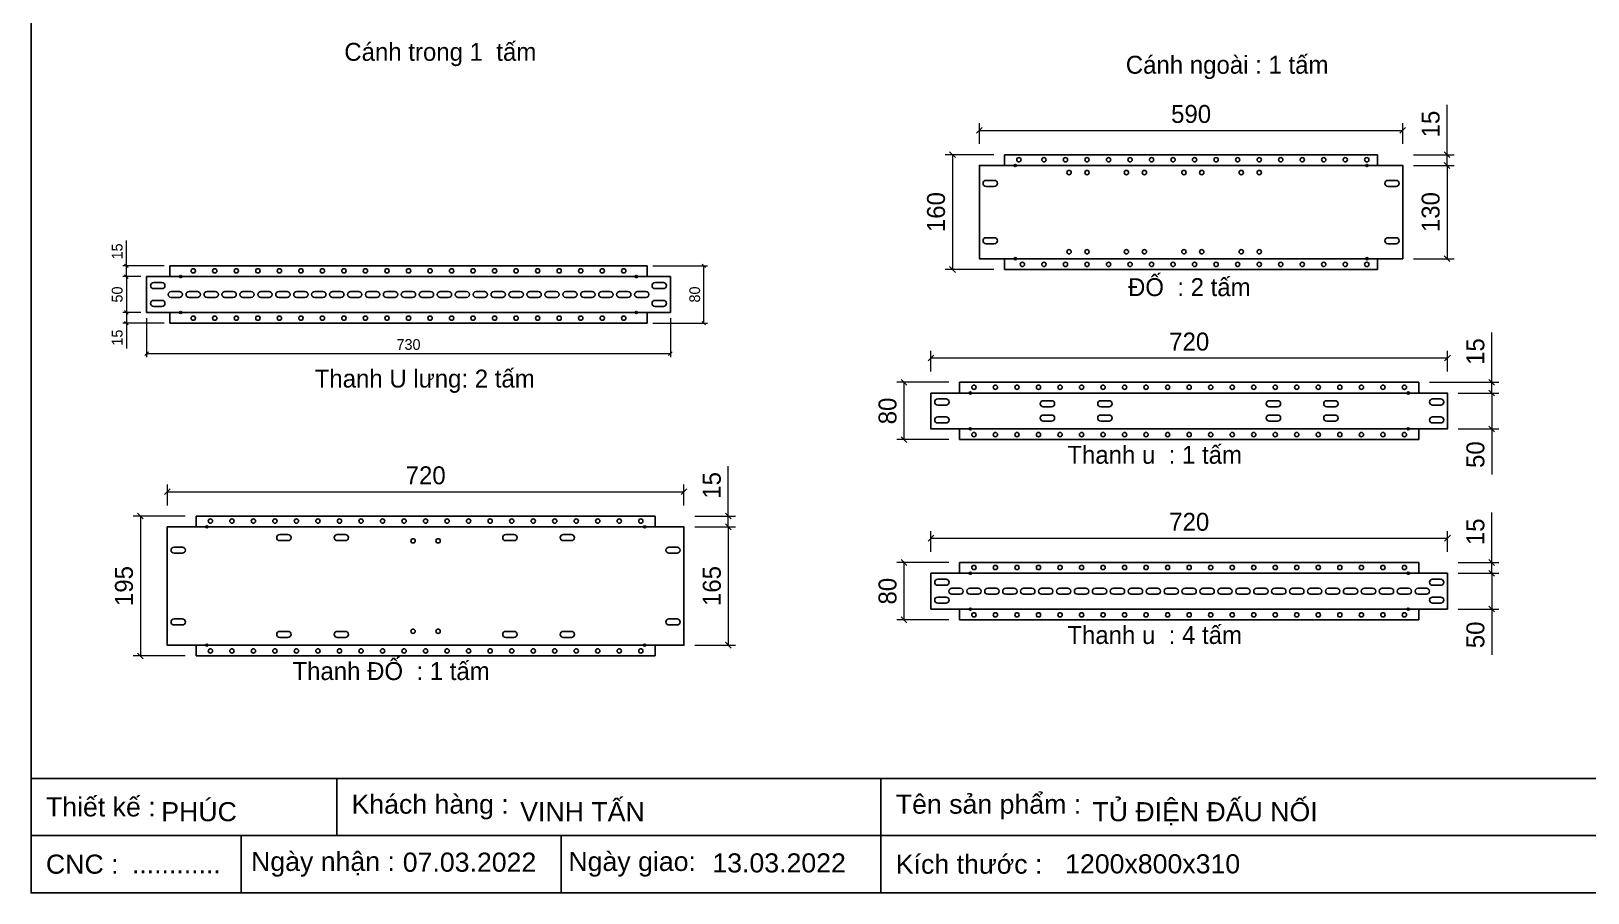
# Model space of a CAD drawing. Header units: millimetres. Extents: x 0 to 3953, y 0 to 2795.
# Drawn here: x 0 to 2170, y 0 to 1202 of the extents above; entities that cross this region are included whole.
import ezdxf

# ---------------------------------------------------------------- set-up
doc = ezdxf.new("R2010")
doc.units = ezdxf.units.MM
doc.layers.add('CNC', color=7, linetype='Continuous')
doc.layers.add('DIM', color=253, linetype='Continuous')
doc.styles.add('Arial', font='arial.ttf')
doc.dimstyles.new('Dim-15', dxfattribs={"dimtxt": 15, "dimasz": 5, "dimexe": 5, "dimexo": 8, "dimgap": 5, "dimtad": 1, "dimdec": 0, "dimtxsty": 'Standard', "dimblk": 'OBLIQUE', "dimcen": 10, "dimclrd": 5, "dimclre": 5, "dimclrt": 3, "dimazin": 3, "dimtfac": 1, "dimtdec": 0, "dimtmove": 0, "dimatfit": 3, "dimldrblk": 'OBLIQUE', "dimlwd": 9, "dimlwe": 9})
doc.dimstyles.new('Dim-25', dxfattribs={"dimtxt": 25, "dimasz": 8, "dimexe": 10, "dimexo": 15, "dimgap": 10, "dimtad": 1, "dimdec": 0, "dimtxsty": 'Standard', "dimblk": 'OBLIQUE', "dimcen": 10, "dimclrd": 5, "dimclre": 5, "dimclrt": 3, "dimazin": 3, "dimtfac": 1, "dimtdec": 0, "dimtmove": 0, "dimatfit": 3, "dimldrblk": 'OBLIQUE', "dimlwd": 9, "dimlwe": 9})

# ---------------------------------------------------------------- blocks, each defined once
blk = doc.blocks.new('KHUNG CHUẨN')
at = {"color": 7}
for p, q in [((19889.2, -28535.2), (16919.2, -28535.2)), ((17239.2, -28535.2), (17239.2, -28595.2)), ((17809.2, -28535.2), (17809.2, -28655.2)), ((18939.2, -28595.2), (16919.2, -28595.2)), ((17139.2, -28595.2), (17139.2, -28655.2)), ((17474.2, -28595.2), (17474.2, -28655.2))]:
    blk.add_line(p, q, dxfattribs=at)
blk.add_lwpolyline([(16919.2, -26555.2), (19889.2, -26555.2), (19889.2, -28655.2), (16919.2, -28655.2)], close=True, dxfattribs=at)
at = {"color": 2, "char_height": 20, "attachment_point": 4, "style": 'Arial'}
for s, insert, width in [('  Thiết kế :', (16919.2, -28565.2), 917.634), ('  Khách hàng :', (17239.2, -28565.2), 917.634), ('  Tên sản phẩm :', (17809.2, -28565.2), 917.634), ('  CNC :', (16919.2, -28625.2), 917.634), ('  Ngày nhận :', (17134, -28625.2), 556.651), ('  Ngày giao:', (17466.3, -28625.2), 556.651), ('  Kích thước :', (17809.2, -28625.2), 917.634)]:
    blk.add_mtext(s, dxfattribs=dict(at, insert=insert, width=width))
at = {"color": 3, "style": 'Arial'}
for tag, p in [('#01', (17055.6, -28580.1)), ('#02', (17431.4, -28580.1)), ('#03', (18030.6, -28580.1)), ('#08', (18751.7, -28580.1)), ('#10', (19064.8, -28580.1)), ('#11', (19060.3, -28625.7)), ('#12', (19806.5, -28628.9)), ('#04', (17024.8, -28634.6)), ('#05', (17308.5, -28633)), ('#06', (17632.7, -28633.7)), ('#07', (18002, -28634.7)), ('#09', (18753.8, -28632.6))]:
    blk.add_attdef(tag, p, '', height=20, dxfattribs=at)
blk = doc.blocks.new('*D12')
at = {"color": 0, "linetype": 'ByBlock', "lineweight": -2}
for p, q in [((163.5, 754.5), (158.5, 749.5)), ((888.5, 749.5), (893.5, 754.5))]:
    blk.add_line(p, q, dxfattribs=at)
at = {"layer": 'Defpoints', "color": 0, "transparency": 16777216}
for p in [(161, 809.4), (891, 809.4), (891, 752)]:
    blk.add_point(p, dxfattribs=at)
at = {"layer": 'DIM', "color": 5, "lineweight": 9, "transparency": 16777216}
for p, q in [((161, 801.4), (161, 747)), ((891, 801.4), (891, 747)), ((161, 752), (891, 752))]:
    blk.add_line(p, q, dxfattribs=at)
at = {"layer": 'DIM', "color": 3, "transparency": 16777216, "insert": (526, 764.6), "char_height": 15, "attachment_point": 5}
blk.add_mtext('730', dxfattribs=at)
blk = doc.blocks.new('_Oblique')
at = {"color": 0, "linetype": 'ByBlock', "lineweight": -2}
blk.add_line((-0.5, -0.5), (0.5, 0.5), dxfattribs=at)
blk = doc.blocks.new('*D13')
at = {"color": 0, "linetype": 'ByBlock', "lineweight": -2}
for p, q in [((940.1, 871.9), (935.1, 876.9)), ((935.1, 796.9), (940.1, 791.9))]:
    blk.add_line(p, q, dxfattribs=at)
at = {"layer": 'Defpoints', "color": 0, "transparency": 16777216}
for p in [(858.5, 874.4), (937.6, 874.4), (858.5, 794.4)]:
    blk.add_point(p, dxfattribs=at)
at = {"layer": 'DIM', "color": 5, "lineweight": 9, "transparency": 16777216}
for p, q in [((866.5, 874.4), (942.6, 874.4)), ((937.6, 794.4), (937.6, 874.4)), ((866.5, 794.4), (942.6, 794.4))]:
    blk.add_line(p, q, dxfattribs=at)
at = {"layer": 'DIM', "color": 3, "transparency": 16777216, "insert": (925, 834.4), "char_height": 15, "attachment_point": 5, "rotation": 90}
blk.add_mtext('80', dxfattribs=at)
blk = doc.blocks.new('*D14')
at = {"color": 0, "linetype": 'ByBlock', "lineweight": -2}
for p, q in [((135.2, 856.9), (130.2, 861.9)), ((130.2, 811.9), (135.2, 806.9))]:
    blk.add_line(p, q, dxfattribs=at)
at = {"layer": 'Defpoints', "color": 0, "transparency": 16777216}
for p in [(161, 859.4), (132.7, 809.4), (161, 809.4)]:
    blk.add_point(p, dxfattribs=at)
at = {"layer": 'DIM', "color": 5, "lineweight": 9, "transparency": 16777216}
for p, q in [((153, 859.4), (127.7, 859.4)), ((132.7, 859.4), (132.7, 809.4)), ((153, 809.4), (127.7, 809.4))]:
    blk.add_line(p, q, dxfattribs=at)
at = {"layer": 'DIM', "color": 3, "transparency": 16777216, "insert": (120, 834.4), "char_height": 15, "attachment_point": 5, "rotation": 90}
blk.add_mtext('50', dxfattribs=at)
blk = doc.blocks.new('*D15')
at = {"color": 0, "linetype": 'ByBlock', "lineweight": -2}
for p, q in [((135.2, 806.9), (130.2, 811.9)), ((130.2, 796.9), (135.2, 791.9))]:
    blk.add_line(p, q, dxfattribs=at)
at = {"layer": 'Defpoints', "color": 0, "transparency": 16777216}
for p in [(161, 809.4), (132.7, 794.4), (193.5, 794.4)]:
    blk.add_point(p, dxfattribs=at)
at = {"layer": 'DIM', "color": 5, "lineweight": 9, "transparency": 16777216}
for p, q in [((153, 809.4), (127.7, 809.4)), ((132.7, 809.4), (132.7, 794.4)), ((185.5, 794.4), (127.7, 794.4)), ((132.7, 794.4), (132.7, 759.2))]:
    blk.add_line(p, q, dxfattribs=at)
at = {"layer": 'DIM', "color": 3, "transparency": 16777216, "insert": (120, 774.3), "char_height": 15, "attachment_point": 5, "rotation": 90}
blk.add_mtext('15', dxfattribs=at)
blk = doc.blocks.new('*D16')
at = {"color": 0, "linetype": 'ByBlock', "lineweight": -2}
for p, q in [((135.2, 871.9), (130.2, 876.9)), ((130.2, 861.9), (135.2, 856.9))]:
    blk.add_line(p, q, dxfattribs=at)
at = {"layer": 'Defpoints', "color": 0, "transparency": 16777216}
for p in [(132.7, 874.4), (193.5, 874.4), (161, 859.4)]:
    blk.add_point(p, dxfattribs=at)
at = {"layer": 'DIM', "color": 5, "lineweight": 9, "transparency": 16777216}
for p, q in [((132.7, 874.4), (132.7, 909.6)), ((185.5, 874.4), (127.7, 874.4)), ((132.7, 859.4), (132.7, 874.4)), ((153, 859.4), (127.7, 859.4))]:
    blk.add_line(p, q, dxfattribs=at)
at = {"layer": 'DIM', "color": 3, "transparency": 16777216, "insert": (120, 894.5), "char_height": 15, "attachment_point": 5, "rotation": 90}
blk.add_mtext('15', dxfattribs=at)
blk = doc.blocks.new('ovan8.5x20')
at = {"layer": 'CNC', "color": 2, "lineweight": -3}
for p, q in [((5.7, 4.2), (-5.8, 4.2)), ((-5.8, -4.2), (5.7, -4.2))]:
    blk.add_line(p, q, dxfattribs=at)
for centre, start, end in [((-5.8, 0), 90, 270), ((5.7, 0), 270, 90)]:
    blk.add_arc(centre, 4.25, start, end, dxfattribs=at)
blk = doc.blocks.new('f3daunguoc')
at = {"layer": 'CNC', "color": 2, "lineweight": -3}
blk.add_circle((0, 0), 1.5, dxfattribs=at)
blk = doc.blocks.new('*D17')
at = {"color": 0, "linetype": 'ByBlock', "lineweight": -2}
for p, q in [((1220.6, 708), (1212.6, 716)), ((1212.6, 636), (1220.6, 628))]:
    blk.add_line(p, q, dxfattribs=at)
at = {"layer": 'Defpoints', "color": 0, "transparency": 16777216}
for p in [(1294.1, 712), (1216.6, 632), (1294.1, 632)]:
    blk.add_point(p, dxfattribs=at)
at = {"layer": 'DIM', "color": 5, "lineweight": 9, "transparency": 16777216}
for p, q in [((1279.1, 712), (1206.6, 712)), ((1216.6, 712), (1216.6, 632)), ((1279.1, 632), (1206.6, 632))]:
    blk.add_line(p, q, dxfattribs=at)
at = {"layer": 'DIM', "color": 3, "transparency": 16777216, "insert": (1193.8, 672), "char_height": 25, "attachment_point": 5, "rotation": 90}
blk.add_mtext('80', dxfattribs=at)
blk = doc.blocks.new('*D18')
at = {"color": 0, "linetype": 'ByBlock', "lineweight": -2}
for p, q in [((1258.2, 749.9), (1250.2, 741.9)), ((1970.2, 741.9), (1978.2, 749.9))]:
    blk.add_line(p, q, dxfattribs=at)
at = {"layer": 'Defpoints', "color": 0, "transparency": 16777216}
for p in [(1974.2, 745.9), (1254.2, 712), (1974.2, 712)]:
    blk.add_point(p, dxfattribs=at)
at = {"layer": 'DIM', "color": 5, "lineweight": 9, "transparency": 16777216}
for p, q in [((1254.2, 727), (1254.2, 755.9)), ((1254.2, 745.9), (1974.2, 745.9)), ((1974.2, 727), (1974.2, 755.9))]:
    blk.add_line(p, q, dxfattribs=at)
at = {"layer": 'DIM', "color": 3, "transparency": 16777216, "insert": (1614.2, 768.6), "char_height": 25, "attachment_point": 5}
blk.add_mtext('720', dxfattribs=at)
blk = doc.blocks.new('*D19')
at = {"color": 0, "linetype": 'ByBlock', "lineweight": -2}
for p, q in [((2031.9, 716), (2039.9, 708)), ((2039.9, 693), (2031.9, 701))]:
    blk.add_line(p, q, dxfattribs=at)
at = {"layer": 'Defpoints', "color": 0, "transparency": 16777216}
for p in [(1934.3, 712), (1974.2, 697), (2035.9, 712)]:
    blk.add_point(p, dxfattribs=at)
at = {"layer": 'DIM', "color": 5, "lineweight": 9, "transparency": 16777216}
for p, q in [((2035.9, 712), (2035.9, 781.6)), ((1949.3, 712), (2045.9, 712)), ((1989.2, 697), (2045.9, 697)), ((2035.9, 697), (2035.9, 712)), ((2035.9, 697), (2035.9, 689))]:
    blk.add_line(p, q, dxfattribs=at)
at = {"layer": 'DIM', "color": 3, "transparency": 16777216, "insert": (2013.2, 754.8), "char_height": 25, "attachment_point": 5, "rotation": 90}
blk.add_mtext('15', dxfattribs=at)
blk = doc.blocks.new('*D20')
at = {"color": 0, "linetype": 'ByBlock', "lineweight": -2}
for p, q in [((2039.9, 693), (2031.9, 701)), ((2031.9, 651), (2039.9, 643))]:
    blk.add_line(p, q, dxfattribs=at)
at = {"layer": 'Defpoints', "color": 0, "transparency": 16777216}
for p in [(1974.2, 697), (1974.2, 647), (2035.9, 647)]:
    blk.add_point(p, dxfattribs=at)
at = {"layer": 'DIM', "color": 5, "lineweight": 9, "transparency": 16777216}
for p, q in [((1989.2, 697), (2045.9, 697)), ((2035.9, 697), (2035.9, 647)), ((1989.2, 647), (2045.9, 647)), ((2035.9, 647), (2035.9, 583.2))]:
    blk.add_line(p, q, dxfattribs=at)
at = {"layer": 'DIM', "color": 3, "transparency": 16777216, "insert": (2013.2, 611.1), "char_height": 25, "attachment_point": 5, "rotation": 90}
blk.add_mtext('50', dxfattribs=at)
blk = doc.blocks.new('*D21')
at = {"color": 0, "linetype": 'ByBlock', "lineweight": -2}
for p, q in [((1220.6, 456.7), (1212.6, 464.7)), ((1212.6, 384.7), (1220.6, 376.7))]:
    blk.add_line(p, q, dxfattribs=at)
at = {"layer": 'Defpoints', "color": 0, "transparency": 16777216}
for p in [(1294.1, 460.7), (1216.6, 380.7), (1294.1, 380.7)]:
    blk.add_point(p, dxfattribs=at)
at = {"layer": 'DIM', "color": 5, "lineweight": 9, "transparency": 16777216}
for p, q in [((1279.1, 460.7), (1206.6, 460.7)), ((1216.6, 460.7), (1216.6, 380.7)), ((1279.1, 380.7), (1206.6, 380.7))]:
    blk.add_line(p, q, dxfattribs=at)
at = {"layer": 'DIM', "color": 3, "transparency": 16777216, "insert": (1193.8, 420.7), "char_height": 25, "attachment_point": 5, "rotation": 90}
blk.add_mtext('80', dxfattribs=at)
blk = doc.blocks.new('*D22')
at = {"color": 0, "linetype": 'ByBlock', "lineweight": -2}
for p, q in [((1258.2, 498.6), (1250.2, 490.6)), ((1970.2, 490.6), (1978.2, 498.6))]:
    blk.add_line(p, q, dxfattribs=at)
at = {"layer": 'Defpoints', "color": 0, "transparency": 16777216}
for p in [(1974.2, 494.6), (1254.2, 460.7), (1974.2, 460.7)]:
    blk.add_point(p, dxfattribs=at)
at = {"layer": 'DIM', "color": 5, "lineweight": 9, "transparency": 16777216}
for p, q in [((1254.2, 475.7), (1254.2, 504.6)), ((1974.2, 475.7), (1974.2, 504.6)), ((1254.2, 494.6), (1974.2, 494.6))]:
    blk.add_line(p, q, dxfattribs=at)
at = {"layer": 'DIM', "color": 3, "transparency": 16777216, "insert": (1614.2, 517.3), "char_height": 25, "attachment_point": 5}
blk.add_mtext('720', dxfattribs=at)
blk = doc.blocks.new('*D23')
at = {"color": 0, "linetype": 'ByBlock', "lineweight": -2}
for p, q in [((2031.9, 464.7), (2039.9, 456.7)), ((2039.9, 441.7), (2031.9, 449.7))]:
    blk.add_line(p, q, dxfattribs=at)
at = {"layer": 'Defpoints', "color": 0, "transparency": 16777216}
for p in [(1974.2, 460.7), (2035.9, 460.7), (1974.2, 445.7)]:
    blk.add_point(p, dxfattribs=at)
at = {"layer": 'DIM', "color": 5, "lineweight": 9, "transparency": 16777216}
for p, q in [((2035.9, 460.7), (2035.9, 530.3)), ((1989.2, 460.7), (2045.9, 460.7)), ((2035.9, 445.7), (2035.9, 460.7)), ((1989.2, 445.7), (2045.9, 445.7)), ((2035.9, 445.7), (2035.9, 437.7))]:
    blk.add_line(p, q, dxfattribs=at)
at = {"layer": 'DIM', "color": 3, "transparency": 16777216, "insert": (2013.2, 503.5), "char_height": 25, "attachment_point": 5, "rotation": 90}
blk.add_mtext('15', dxfattribs=at)
blk = doc.blocks.new('*D24')
at = {"color": 0, "linetype": 'ByBlock', "lineweight": -2}
for p, q in [((2039.9, 441.7), (2031.9, 449.7)), ((2031.9, 399.7), (2039.9, 391.7))]:
    blk.add_line(p, q, dxfattribs=at)
at = {"layer": 'Defpoints', "color": 0, "transparency": 16777216}
for p in [(1974.2, 445.7), (1974.2, 395.7), (2035.9, 395.7)]:
    blk.add_point(p, dxfattribs=at)
at = {"layer": 'DIM', "color": 5, "lineweight": 9, "transparency": 16777216}
for p, q in [((1989.2, 445.7), (2045.9, 445.7)), ((2035.9, 445.7), (2035.9, 395.7)), ((1989.2, 395.7), (2045.9, 395.7)), ((2035.9, 395.7), (2035.9, 331.9))]:
    blk.add_line(p, q, dxfattribs=at)
at = {"layer": 'DIM', "color": 3, "transparency": 16777216, "insert": (2013.2, 359.8), "char_height": 25, "attachment_point": 5, "rotation": 90}
blk.add_mtext('50', dxfattribs=at)
blk = doc.blocks.new('*D25')
at = {"color": 0, "linetype": 'ByBlock', "lineweight": -2}
for p, q in [((156.3, 521.4), (148.3, 529.4)), ((148.3, 334.4), (156.3, 326.4))]:
    blk.add_line(p, q, dxfattribs=at)
at = {"layer": 'Defpoints', "color": 0, "transparency": 16777216}
for p in [(229.8, 525.4), (152.3, 330.4), (229.8, 330.4)]:
    blk.add_point(p, dxfattribs=at)
at = {"layer": 'DIM', "color": 5, "lineweight": 9, "transparency": 16777216}
for p, q in [((214.8, 525.4), (142.3, 525.4)), ((152.3, 525.4), (152.3, 330.4)), ((214.8, 330.4), (142.3, 330.4))]:
    blk.add_line(p, q, dxfattribs=at)
at = {"layer": 'DIM', "color": 3, "transparency": 16777216, "insert": (129.5, 427.9), "char_height": 25, "attachment_point": 5, "rotation": 90}
blk.add_mtext('195', dxfattribs=at)
blk = doc.blocks.new('*D26')
at = {"color": 0, "linetype": 'ByBlock', "lineweight": -2}
for p, q in [((193.9, 563.3), (185.9, 555.3)), ((905.9, 555.3), (913.9, 563.3))]:
    blk.add_line(p, q, dxfattribs=at)
at = {"layer": 'Defpoints', "color": 0, "transparency": 16777216}
for p in [(909.9, 559.3), (189.9, 525.4), (909.9, 525.4)]:
    blk.add_point(p, dxfattribs=at)
at = {"layer": 'DIM', "color": 5, "lineweight": 9, "transparency": 16777216}
for p, q in [((189.9, 540.4), (189.9, 569.3)), ((909.9, 540.4), (909.9, 569.3)), ((189.9, 559.3), (909.9, 559.3))]:
    blk.add_line(p, q, dxfattribs=at)
at = {"layer": 'DIM', "color": 3, "transparency": 16777216, "insert": (549.9, 582.1), "char_height": 25, "attachment_point": 5}
blk.add_mtext('720', dxfattribs=at)
blk = doc.blocks.new('*D27')
at = {"color": 0, "linetype": 'ByBlock', "lineweight": -2}
for p, q in [((967.7, 529.4), (975.7, 521.4)), ((975.7, 506.4), (967.7, 514.4))]:
    blk.add_line(p, q, dxfattribs=at)
at = {"layer": 'Defpoints', "color": 0, "transparency": 16777216}
for p in [(909.9, 525.4), (971.7, 525.4), (909.9, 510.4)]:
    blk.add_point(p, dxfattribs=at)
at = {"layer": 'DIM', "color": 5, "lineweight": 9, "transparency": 16777216}
for p, q in [((971.7, 525.4), (971.7, 595)), ((924.9, 525.4), (981.7, 525.4)), ((971.7, 510.4), (971.7, 525.4)), ((924.9, 510.4), (981.7, 510.4)), ((971.7, 510.4), (971.7, 502.4))]:
    blk.add_line(p, q, dxfattribs=at)
at = {"layer": 'DIM', "color": 3, "transparency": 16777216, "insert": (948.9, 568.2), "char_height": 25, "attachment_point": 5, "rotation": 90}
blk.add_mtext('15', dxfattribs=at)
blk = doc.blocks.new('*D28')
at = {"color": 0, "linetype": 'ByBlock', "lineweight": -2}
for p, q in [((975.7, 506.4), (967.7, 514.4)), ((967.7, 349.4), (975.7, 341.4))]:
    blk.add_line(p, q, dxfattribs=at)
at = {"layer": 'Defpoints', "color": 0, "transparency": 16777216}
for p in [(909.9, 510.4), (909.9, 345.4), (971.7, 345.4)]:
    blk.add_point(p, dxfattribs=at)
at = {"layer": 'DIM', "color": 5, "lineweight": 9, "transparency": 16777216}
for p, q in [((924.9, 510.4), (981.7, 510.4)), ((971.7, 510.4), (971.7, 345.4)), ((924.9, 345.4), (981.7, 345.4))]:
    blk.add_line(p, q, dxfattribs=at)
at = {"layer": 'DIM', "color": 3, "transparency": 16777216, "insert": (948.9, 427.9), "char_height": 25, "attachment_point": 5, "rotation": 90}
blk.add_mtext('165', dxfattribs=at)
blk = doc.blocks.new('*D29')
at = {"color": 0, "linetype": 'ByBlock', "lineweight": -2}
for p, q in [((1288.2, 1025.3), (1280.2, 1033.3)), ((1280.2, 873.3), (1288.2, 865.3))]:
    blk.add_line(p, q, dxfattribs=at)
at = {"layer": 'Defpoints', "color": 0, "transparency": 16777216}
for p in [(1356.7, 1029.3), (1284.2, 869.3), (1356.7, 869.3)]:
    blk.add_point(p, dxfattribs=at)
at = {"layer": 'DIM', "color": 5, "lineweight": 9, "transparency": 16777216}
for p, q in [((1341.7, 1029.3), (1274.2, 1029.3)), ((1284.2, 1029.3), (1284.2, 869.3)), ((1341.7, 869.3), (1274.2, 869.3))]:
    blk.add_line(p, q, dxfattribs=at)
at = {"layer": 'DIM', "color": 3, "transparency": 16777216, "insert": (1261.4, 949.3), "char_height": 25, "attachment_point": 5, "rotation": 90}
blk.add_mtext('160', dxfattribs=at)
blk = doc.blocks.new('*D30')
at = {"color": 0, "linetype": 'ByBlock', "lineweight": -2}
for p, q in [((1325.8, 1067.2), (1317.8, 1059.2)), ((1907.8, 1059.2), (1915.8, 1067.2))]:
    blk.add_line(p, q, dxfattribs=at)
at = {"layer": 'Defpoints', "color": 0, "transparency": 16777216}
for p in [(1911.8, 1063.2), (1321.8, 1029.3), (1911.8, 1029.3)]:
    blk.add_point(p, dxfattribs=at)
at = {"layer": 'DIM', "color": 5, "lineweight": 9, "transparency": 16777216}
for p, q in [((1321.8, 1044.3), (1321.8, 1073.2)), ((1911.8, 1044.3), (1911.8, 1073.2)), ((1321.8, 1063.2), (1911.8, 1063.2))]:
    blk.add_line(p, q, dxfattribs=at)
at = {"layer": 'DIM', "color": 3, "transparency": 16777216, "insert": (1616.8, 1086), "char_height": 25, "attachment_point": 5}
blk.add_mtext('590', dxfattribs=at)
blk = doc.blocks.new('*D31')
at = {"color": 0, "linetype": 'ByBlock', "lineweight": -2}
for p, q in [((1969.6, 1033.3), (1977.6, 1025.3)), ((1977.6, 1010.3), (1969.6, 1018.3))]:
    blk.add_line(p, q, dxfattribs=at)
at = {"layer": 'Defpoints', "color": 0, "transparency": 16777216}
for p in [(1911.8, 1029.3), (1973.6, 1029.3), (1911.8, 1014.3)]:
    blk.add_point(p, dxfattribs=at)
at = {"layer": 'DIM', "color": 5, "lineweight": 9, "transparency": 16777216}
for p, q in [((1973.6, 1029.3), (1973.6, 1098.9)), ((1926.8, 1029.3), (1983.6, 1029.3)), ((1973.6, 1014.3), (1973.6, 1029.3)), ((1926.8, 1014.3), (1983.6, 1014.3)), ((1973.6, 1014.3), (1973.6, 1006.3))]:
    blk.add_line(p, q, dxfattribs=at)
at = {"layer": 'DIM', "color": 3, "transparency": 16777216, "insert": (1950.8, 1072.1), "char_height": 25, "attachment_point": 5, "rotation": 90}
blk.add_mtext('15', dxfattribs=at)
blk = doc.blocks.new('*D32')
at = {"color": 0, "linetype": 'ByBlock', "lineweight": -2}
for p, q in [((1977.6, 1010.3), (1969.6, 1018.3)), ((1969.6, 888.3), (1977.6, 880.3))]:
    blk.add_line(p, q, dxfattribs=at)
at = {"layer": 'Defpoints', "color": 0, "transparency": 16777216}
for p in [(1911.8, 1014.3), (1911.8, 884.3), (1973.6, 884.3)]:
    blk.add_point(p, dxfattribs=at)
at = {"layer": 'DIM', "color": 5, "lineweight": 9, "transparency": 16777216}
for p, q in [((1926.8, 1014.3), (1983.6, 1014.3)), ((1973.6, 1014.3), (1973.6, 884.3)), ((1926.8, 884.3), (1983.6, 884.3))]:
    blk.add_line(p, q, dxfattribs=at)
at = {"layer": 'DIM', "color": 3, "transparency": 16777216, "insert": (1950.8, 949.3), "char_height": 25, "attachment_point": 5, "rotation": 90}
blk.add_mtext('130', dxfattribs=at)

msp = doc.modelspace()

# ---------------------------------------------------------------- linework, layer by layer
at = {"color": 2, "ltscale": 3}
for p, q in [((1356.7, 1029.3), (1876.7, 1029.3)), ((1356.7, 1029.3), (1356.7, 1014.3)), ((1876.7, 1029.3), (1876.7, 1014.3)), ((1321.7, 884.3), (1911.7, 884.3)), ((1356.7, 869.3), (1356.7, 884.3)), ((1356.7, 869.3), (1876.7, 869.3)), ((1876.7, 869.3), (1876.7, 884.3)), ((1294.1, 712), (1294.1, 697)), ((1934.3, 712), (1934.3, 697)), ((1294.1, 632), (1294.1, 647)), ((1934.3, 632), (1934.3, 647)), ((229.8, 525.4), (229.8, 510.4)), ((870, 525.4), (870, 510.4)), ((1294.1, 460.7), (1294.1, 445.7)), ((1934.3, 460.7), (1934.3, 445.7)), ((1294.1, 380.7), (1294.1, 395.7)), ((1934.3, 380.7), (1934.3, 395.7)), ((229.8, 330.4), (229.8, 345.4)), ((870, 330.4), (870, 345.4))]:
    msp.add_line(p, q, dxfattribs=at)
at = {"color": 7}
for p, q in [((1356.7, 1029.3), (1876.7, 1029.3)), ((193.5, 874.4), (858.5, 874.4)), ((193.5, 874.4), (193.5, 859.4)), ((161, 859.4), (891, 859.4)), ((161, 809.4), (161, 859.4)), ((891, 859.4), (891, 809.4)), ((891, 809.4), (161, 809.4)), ((193.5, 794.4), (193.5, 809.4)), ((858.5, 794.4), (858.5, 809.4)), ((858.5, 794.4), (193.5, 794.4)), ((1294.1, 712), (1934.3, 712)), ((229.8, 525.4), (870, 525.4)), ((1294.1, 460.7), (1934.3, 460.7))]:
    msp.add_line(p, q, dxfattribs=at)
msp.add_line((858.5, 874.4), (858.5, 859.4))
at = {"color": 2}
for p, q in [((1356.7, 869.3), (1876.7, 869.3)), ((1294.1, 632), (1934.3, 632)), ((1294.1, 380.7), (1934.3, 380.7)), ((229.8, 330.4), (870, 330.4))]:
    msp.add_line(p, q, dxfattribs=at)
at = {"color": 7}
for points in [[(1356.7, 1029.3), (1876.7, 1029.3)], [(1321.7, 884.3), (1321.7, 1014.3)], [(1911.7, 1014.3), (1911.7, 884.3)], [(1876.7, 869.3), (1356.7, 869.3)], [(1254.1, 647), (1254.1, 697)], [(1294.1, 712), (1934.3, 712)], [(1974.1, 697), (1974.1, 647)], [(1934.3, 632), (1294.1, 632)], [(229.8, 525.4), (870, 525.4)], [(189.8, 345.4), (189.8, 510.4)], [(909.8, 510.4), (909.8, 345.4)], [(1294.1, 460.7), (1934.3, 460.7)], [(1254.1, 395.7), (1254.1, 445.7)], [(1974.1, 445.7), (1974.1, 395.7)], [(1934.3, 380.7), (1294.1, 380.7)], [(870, 330.4), (229.8, 330.4)]]:
    msp.add_lwpolyline(points, dxfattribs=at)
at = {"color": 2, "ltscale": 3}
msp.add_lwpolyline([(1321.7, 884.3), (1321.7, 1014.3), (1911.7, 1014.3), (1911.7, 884.3)], close=True, dxfattribs=at)
at = {"color": 7}
for points in [[(1321.7, 1014.3), (1911.7, 1014.3), (1911.7, 884.3), (1321.7, 884.3)], [(1254.1, 697), (1974.1, 697), (1974.1, 647), (1254.1, 647)], [(189.8, 510.4), (909.8, 510.4), (909.8, 345.4), (189.8, 345.4)], [(1254.1, 445.7), (1974.1, 445.7), (1974.1, 395.7), (1254.1, 395.7)]]:
    msp.add_lwpolyline(points, close=True, dxfattribs=at)
at = {"color": 8}
msp.add_lwpolyline([(189.8, 510.4), (909.8, 510.4), (909.8, 345.4), (189.8, 345.4)], close=True, dxfattribs=at)
at = {"color": 2}
for centre in [(1376.7, 1022.3), (1411.7, 1022.3), (1441.7, 1022.3), (1471.7, 1022.3), (1501.7, 1022.3), (1531.7, 1022.3), (1561.7, 1022.3), (1591.7, 1022.3), (1621.7, 1022.3), (1651.7, 1022.3), (1681.7, 1022.3), (1711.7, 1022.3), (1741.7, 1022.3), (1771.7, 1022.3), (1801.7, 1022.3), (1831.7, 1022.3), (1861.7, 1022.3), (226, 867.4), (256, 867.4), (286, 867.4), (316, 867.4), (346, 867.4), (376, 867.4), (406, 867.4), (436, 867.4), (466, 867.4), (496, 867.4), (526, 867.4), (556, 867.4), (586, 867.4), (616, 867.4), (646, 867.4), (676, 867.4), (706, 867.4), (736, 867.4), (766, 867.4), (796, 867.4), (826, 867.4), (1381.7, 876.3), (1411.7, 876.3), (1441.7, 876.3), (1471.7, 876.3), (1501.7, 876.3), (1531.7, 876.3), (1561.7, 876.3), (1591.7, 876.3), (1621.7, 876.3), (1651.7, 876.3), (1681.7, 876.3), (1711.7, 876.3), (1741.7, 876.3), (1771.7, 876.3), (1801.7, 876.3), (1831.7, 876.3), (1861.7, 876.3), (226, 801.4), (256, 801.4), (286, 801.4), (316, 801.4), (346, 801.4), (376, 801.4), (406, 801.4), (436, 801.4), (466, 801.4), (496, 801.4), (526, 801.4), (556, 801.4), (586, 801.4), (616, 801.4), (646, 801.4), (676, 801.4), (706, 801.4), (736, 801.4), (766, 801.4), (796, 801.4), (826, 801.4), (1314.1, 705), (1344.1, 705), (1374.1, 705), (1404.1, 705), (1434.1, 705), (1464.1, 705), (1494.1, 705), (1524.1, 705), (1554.1, 705), (1584.1, 705), (1614.1, 705), (1644.1, 705), (1674.1, 705), (1704.1, 705), (1734.1, 705), (1764.1, 705), (1794.1, 705), (1824.1, 705), (1854.1, 705), (1884.1, 705), (1914.1, 705), (1314.1, 639), (1344.1, 639), (1374.1, 639), (1404.1, 639), (1434.1, 639), (1464.1, 639), (1494.1, 639), (1524.1, 639), (1554.1, 639), (1584.1, 639), (1614.1, 639), (1644.1, 639), (1674.1, 639), (1704.1, 639), (1734.1, 639), (1764.1, 639), (1794.1, 639), (1824.1, 639), (1854.1, 639), (1884.1, 639), (1914.1, 639), (249.8, 518.4), (279.8, 518.4), (309.8, 518.4), (339.8, 518.4), (369.8, 518.4), (399.8, 518.4), (429.8, 518.4), (459.8, 518.4), (489.8, 518.4), (519.8, 518.4), (549.8, 518.4), (579.8, 518.4), (609.8, 518.4), (639.8, 518.4), (669.8, 518.4), (699.8, 518.4), (729.8, 518.4), (759.8, 518.4), (789.8, 518.4), (819.8, 518.4), (849.8, 518.4), (1314.1, 453.7), (1344.1, 453.7), (1374.1, 453.7), (1404.1, 453.7), (1434.1, 453.7), (1464.1, 453.7), (1494.1, 453.7), (1524.1, 453.7), (1554.1, 453.7), (1584.1, 453.7), (1614.1, 453.7), (1644.1, 453.7), (1674.1, 453.7), (1704.1, 453.7), (1734.1, 453.7), (1764.1, 453.7), (1794.1, 453.7), (1824.1, 453.7), (1854.1, 453.7), (1884.1, 453.7), (1914.1, 453.7), (1314.1, 387.7), (1344.1, 387.7), (1374.1, 387.7), (1404.1, 387.7), (1434.1, 387.7), (1464.1, 387.7), (1494.1, 387.7), (1524.1, 387.7), (1554.1, 387.7), (1584.1, 387.7), (1614.1, 387.7), (1644.1, 387.7), (1674.1, 387.7), (1704.1, 387.7), (1734.1, 387.7), (1764.1, 387.7), (1794.1, 387.7), (1824.1, 387.7), (1854.1, 387.7), (1884.1, 387.7), (1914.1, 387.7), (249.8, 337.4), (279.8, 337.4), (309.8, 337.4), (339.8, 337.4), (369.8, 337.4), (399.8, 337.4), (429.8, 337.4), (459.8, 337.4), (489.8, 337.4), (519.8, 337.4), (549.8, 337.4), (579.8, 337.4), (609.8, 337.4), (639.8, 337.4), (669.8, 337.4), (699.8, 337.4), (729.8, 337.4), (759.8, 337.4), (789.8, 337.4), (819.8, 337.4), (849.8, 337.4)]:
    msp.add_circle(centre, 3, dxfattribs=at)
at = {"color": 2, "ltscale": 3}
for centre in [(1446.7, 1004.5), (1471.7, 1004.5), (1526.7, 1004.5), (1551.7, 1004.5), (1606.7, 1004.5), (1631.7, 1004.5), (1686.7, 1004.5), (1711.7, 1004.5), (1446.7, 894), (1471.7, 894), (1526.7, 894), (1551.7, 894), (1606.7, 894), (1631.7, 894), (1686.7, 894), (1711.7, 894), (532.3, 490.9), (567.3, 490.9), (532.3, 364.9), (567.3, 364.9)]:
    msp.add_circle(centre, 3, dxfattribs=at)

# ---------------------------------------------------------------- block references
at = {"color": 3}
ref = msp.add_blockref('KHUNG CHUẨN', (-22519.5, 38140), dxfattribs=dict(at, xscale=1.331000000005587, yscale=1.331000000005587, zscale=1.331000000005587))
ref.add_attrib('#03', 'TỦ ĐIỆN ĐẤU NỐI', (1479.2, 99.9), dxfattribs={"color": 3, "height": 26.62, "style": 'Arial'})
ref.add_attrib('#07', '1200x800x310', (1441.2, 27.2), dxfattribs={"color": 3, "height": 26.62, "style": 'Arial'})
ref.add_attrib('#02', 'VINH TẤN', (681.7, 99.9), dxfattribs={"color": 3, "height": 26.62, "style": 'Arial'})
ref.add_attrib('#05', '07.03.2022', (518, 29.5), dxfattribs={"color": 3, "height": 26.62, "style": 'Arial'})
ref.add_attrib('#06', '13.03.2022', (949.5, 28.5), dxfattribs={"color": 3, "height": 26.62, "style": 'Arial'})
ref.add_attrib('#01', 'PHÚC', (181.4, 99.9), dxfattribs={"color": 3, "height": 26.62, "style": 'Arial'})
ref.add_attrib('#04', '............', (140.4, 27.3), dxfattribs={"color": 3, "height": 26.62, "style": 'Arial'})
at = {"lineweight": -3, "rotation": 270}
for p in [(1371.7, 1014.3), (1371.7, 884.3), (208.5, 859.4), (208.5, 809.4), (1309.1, 697), (1309.1, 647), (244.8, 510.4), (1309.1, 445.7), (1309.1, 395.7), (244.8, 345.4)]:
    msp.add_blockref('f3daunguoc', p, dxfattribs=at)
at = {"lineweight": -3, "xscale": -1, "rotation": 90}
for p in [(1861.9, 1014.3), (1861.9, 884.3), (843.5, 859.4), (843.5, 809.4), (1919.5, 697), (1919.5, 647), (855.2, 510.4), (1919.5, 445.7), (1919.5, 395.7), (855.2, 345.4)]:
    msp.add_blockref('f3daunguoc', p, dxfattribs=at)
at = {"layer": 'CNC', "lineweight": -3, "rotation": 180}
for p in [(1336.7, 989.3), (1896.7, 989.3), (176.5, 846.9), (176.5, 821.9), (576, 834.4), (601, 834.4), (626, 834.4), (651, 834.4), (676, 834.4), (701, 834.4), (726, 834.4), (751, 834.4), (776, 834.4), (801, 834.4), (826, 834.4), (851, 834.4), (1496.6, 682), (1811.6, 682), (1959, 684.5), (1959, 433.2), (1289.1, 420.7), (1314.1, 420.7), (1339.1, 420.7), (1364.1, 420.7), (1389.1, 420.7), (1414.1, 420.7), (1439.1, 420.7), (1464.1, 420.7), (1489.1, 420.7), (1514.1, 420.7), (1539.1, 420.7), (1564.1, 420.7), (1589.1, 420.7), (894.6, 377.9), (432.3, 360.4), (747.3, 360.4)]:
    msp.add_blockref('ovan8.5x20', p, dxfattribs=at)
at = {"layer": 'CNC', "lineweight": -3, "xscale": -1}
for p in [(1336.7, 909.3), (1896.7, 909.3), (1496.6, 662), (1811.6, 662), (1959, 659.5), (432.3, 495.4), (747.3, 495.4), (894.6, 477.9), (1959, 408.2)]:
    msp.add_blockref('ovan8.5x20', p, dxfattribs=at)
at = {"layer": 'CNC', "lineweight": -3, "xscale": -1, "rotation": 180}
for p in [(875.5, 846.9), (201, 834.4), (226, 834.4), (251, 834.4), (276, 834.4), (301, 834.4), (326, 834.4), (351, 834.4), (376, 834.4), (401, 834.4), (426, 834.4), (451, 834.4), (476, 834.4), (501, 834.4), (526, 834.4), (551, 834.4), (875.5, 821.9), (1269.5, 684.5), (1416.6, 682), (1731.6, 682), (1269.5, 433.2), (1614.1, 420.7), (1639.1, 420.7), (1664.1, 420.7), (1689.1, 420.7), (1714.1, 420.7), (1739.1, 420.7), (1764.1, 420.7), (1789.1, 420.7), (1814.1, 420.7), (1839.1, 420.7), (1864.1, 420.7), (1889.1, 420.7), (1914.1, 420.7), (1939.1, 420.7), (205.1, 377.9), (352.3, 360.4), (667.3, 360.4)]:
    msp.add_blockref('ovan8.5x20', p, dxfattribs=at)
at = {"layer": 'CNC', "lineweight": -3}
for p in [(1269.5, 659.5), (1416.6, 662), (1731.6, 662), (352.3, 495.4), (667.3, 495.4), (205.1, 477.9), (1269.5, 408.2)]:
    msp.add_blockref('ovan8.5x20', p, dxfattribs=at)

# ---------------------------------------------------------------- texts
at = {"color": 2, "char_height": 25, "attachment_point": 5}
for s, insert, width in [('Cánh trong 1  tấm', (570.3, 1169), 775), ('Cánh ngoài : 1 tấm', (1667, 1151), 1270), ('ĐỐ  : 2 tấm ', (1614.3, 844.5), 775), ('Thanh U lưng: 2 tấm', (548.6, 713.4), 775), ('Thanh u  : 1 tấm ', (1566, 610.7), 775), ('Thanh u  : 4 tấm ', (1566, 359.4), 775), ('Thanh ĐỐ  : 1 tấm ', (501.7, 309.1), 775)]:
    msp.add_mtext(s, dxfattribs=dict(at, insert=insert, width=width))

# ---------------------------------------------------------------- dimensions: what is measured, and where the dimension line sits
at = {"layer": 'DIM', "color": 2}
for base, p1, p2, picture, middle in [((1911.8, 1063.2), (1321.8, 1029.3), (1911.8, 1029.3), '*D30', (1616.8, 1086)), ((1974.2, 745.9), (1254.2, 712), (1974.2, 712), '*D18', (1614.2, 768.6)), ((909.9, 559.3), (189.9, 525.4), (909.9, 525.4), '*D26', (549.9, 582.1)), ((1974.2, 494.6), (1254.2, 460.7), (1974.2, 460.7), '*D22', (1614.2, 517.3))]:
    dim = msp.add_linear_dim(base=base, p1=p1, p2=p2, dimstyle='Dim-25', dxfattribs=at)
    dim.commit()
    dim.dimension.update_dxf_attribs({"geometry": picture, "text_midpoint": middle})
for base, p1, p2, picture, middle in [((1973.6, 1029.3), (1911.8, 1014.3), (1911.8, 1029.3), '*D31', (1950.8, 1072.1)), ((1284.2, 869.3), (1356.7, 1029.3), (1356.7, 869.3), '*D29', (1261.4, 949.3)), ((1973.6, 884.3), (1911.8, 1014.3), (1911.8, 884.3), '*D32', (1950.8, 949.3)), ((2035.9, 712), (1974.2, 697), (1934.3, 712), '*D19', (2013.2, 754.8)), ((1216.6, 632), (1294.1, 712), (1294.1, 632), '*D17', (1193.8, 672)), ((2035.9, 647), (1974.2, 697), (1974.2, 647), '*D20', (2013.2, 611.1)), ((971.7, 525.4), (909.9, 510.4), (909.9, 525.4), '*D27', (948.9, 568.2)), ((152.3, 330.4), (229.8, 525.4), (229.8, 330.4), '*D25', (129.5, 427.9)), ((2035.9, 460.7), (1974.2, 445.7), (1974.2, 460.7), '*D23', (2013.2, 503.5)), ((971.7, 345.4), (909.9, 510.4), (909.9, 345.4), '*D28', (948.9, 427.9)), ((1216.6, 380.7), (1294.1, 460.7), (1294.1, 380.7), '*D21', (1193.8, 420.7)), ((2035.9, 395.7), (1974.2, 445.7), (1974.2, 395.7), '*D24', (2013.2, 359.8))]:
    dim = msp.add_linear_dim(base=base, p1=p1, p2=p2, angle=90, dimstyle='Dim-25', dxfattribs=at)
    dim.commit()
    dim.dimension.update_dxf_attribs({"geometry": picture, "text_midpoint": middle})
at = {"layer": 'DIM', "color": 7}
for base, p1, p2, picture, middle in [((132.7, 874.4), (161, 859.4), (193.5, 874.4), '*D16', (120, 894.5)), ((937.6, 874.4), (858.5, 794.4), (858.5, 874.4), '*D13', (925, 834.4)), ((132.7, 809.4), (161, 859.4), (161, 809.4), '*D14', (120, 834.4)), ((132.7, 794.4), (161, 809.4), (193.5, 794.4), '*D15', (120, 774.3))]:
    dim = msp.add_linear_dim(base=base, p1=p1, p2=p2, angle=90, dimstyle='Dim-15', dxfattribs=at)
    dim.commit()
    dim.dimension.update_dxf_attribs({"geometry": picture, "text_midpoint": middle})
dim = msp.add_linear_dim(base=(891, 752), p1=(161, 809.4), p2=(891, 809.4), dimstyle='Dim-15', dxfattribs=at)
dim.commit()
dim.dimension.update_dxf_attribs({"geometry": '*D12', "text_midpoint": (526, 764.6)})

doc.saveas('drawing.dxf')
